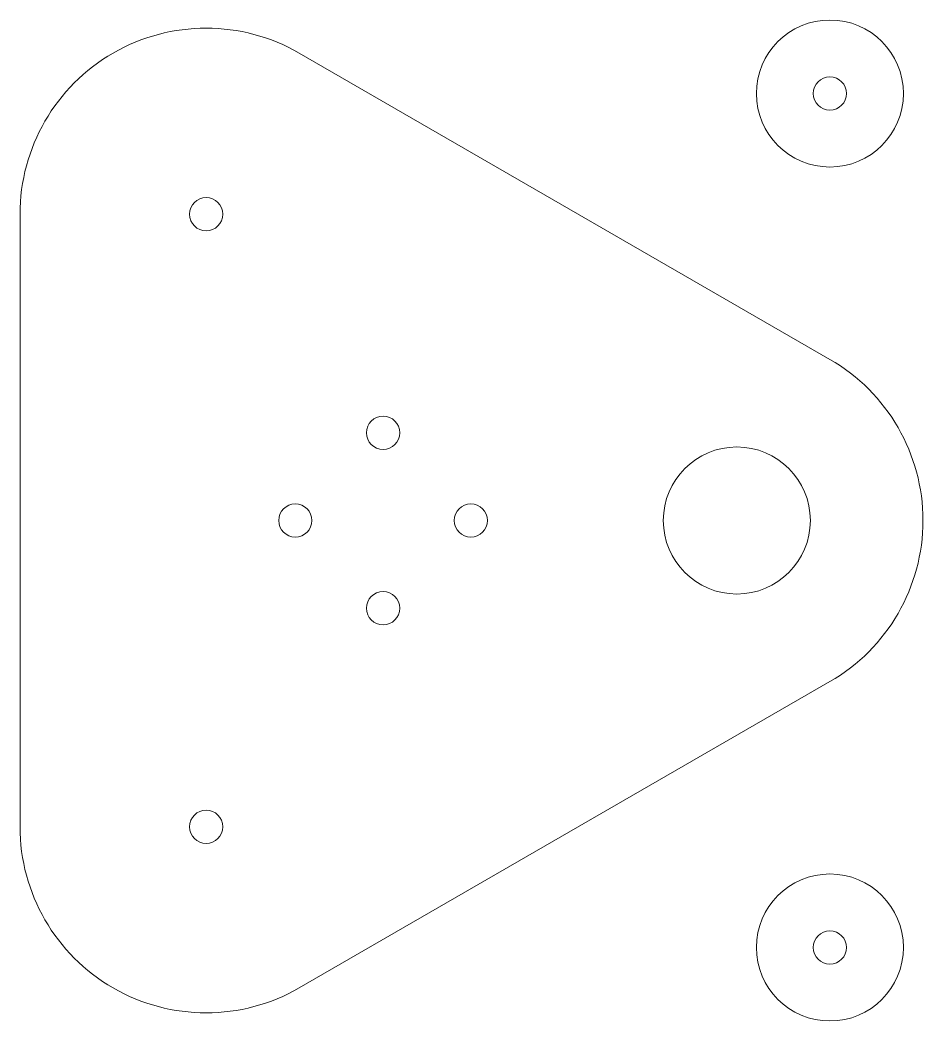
# Model space of a CAD drawing. Header units: inches. Extents: x 1.13 to 4.53, y 0.62 to 4.38.
import ezdxf

# ---------------------------------------------------------------- set-up
doc = ezdxf.new("R2010")
doc.units = ezdxf.units.IN
doc.layers.get('0').update_dxf_attribs({"linetype": 'CONTINUOUS', "lineweight": 0})
doc.layers.add('holes', color=7, linetype='CONTINUOUS', lineweight=0)

msp = doc.modelspace()

# ---------------------------------------------------------------- linework, layer by layer
for p, q in [((2.18481, 4.25836), (4.18038, 3.10622)), ((1.13481, 3.65214), (1.13481, 1.34786)), ((2.18481, 0.741642), (4.18038, 1.89378))]:
    msp.add_line(p, q)
for centre in [(4.18038, 4.10622), (4.18038, 0.89378)]:
    msp.add_circle(centre, 0.2765)
for centre, start, end in [((1.83481, 3.65214), 60.0001, 180), ((3.83038, 2.5), 300, 60.0001), ((1.83481, 1.34786), 180, 300)]:
    msp.add_arc(centre, 0.7, start, end)
at = {"layer": 'holes'}
for centre, radius in [((4.18038, 4.10622), 0.0625), ((1.83481, 3.65214), 0.0625), ((2.5, 2.83), 0.0625), ((3.83038, 2.5), 0.2765), ((2.17, 2.5), 0.0625), ((2.83, 2.5), 0.0625), ((2.5, 2.17), 0.0625), ((1.83481, 1.34786), 0.0625), ((4.18038, 0.89378), 0.0625)]:
    msp.add_circle(centre, radius, dxfattribs=at)

doc.saveas('drawing.dxf')
